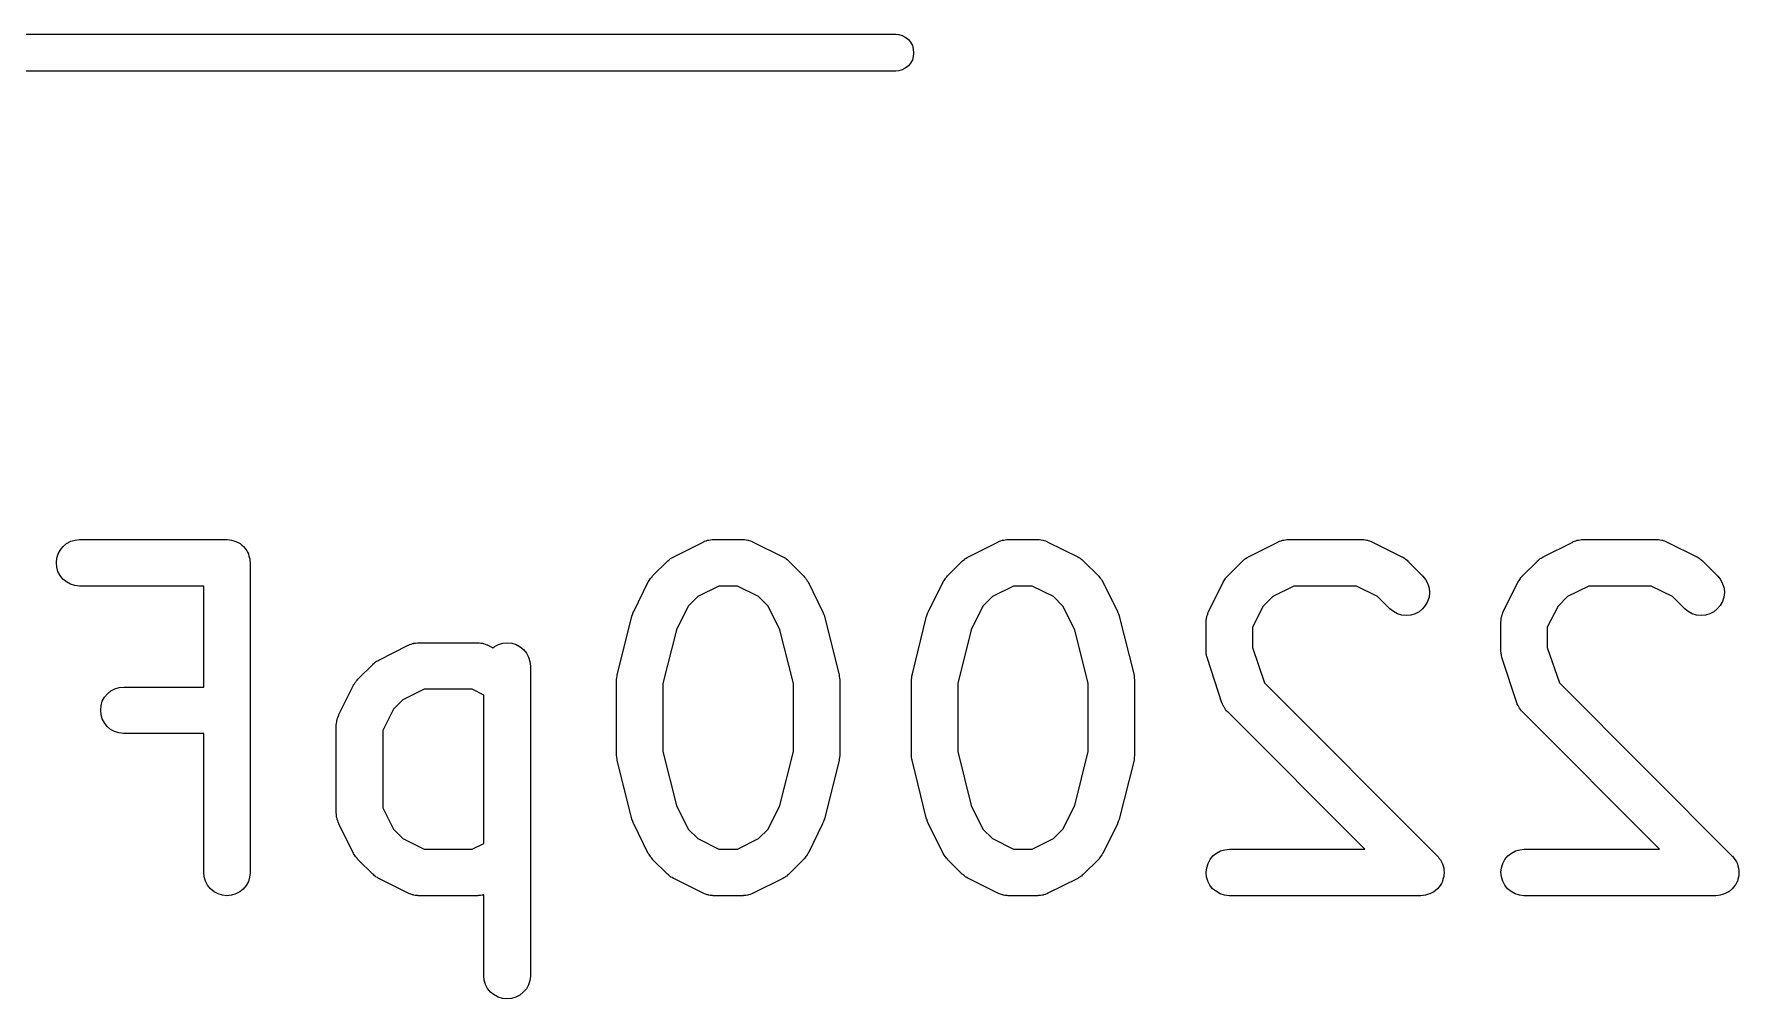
# Model space of a CAD drawing. Extents: x 60.5 to 142.6, y -115.4 to -60.2.
# Drawn here: x 136.81 to 142.32, y -91.25 to -88.14 of the extents above; entities that cross this region are included whole.
import ezdxf

# ---------------------------------------------------------------- set-up
doc = ezdxf.new("R2010")
doc.units = 0
doc.layers.add('BLACK', color=7, linetype='CONTINUOUS')

msp = doc.modelspace()

# ---------------------------------------------------------------- linework, layer by layer
at = {"layer": 'BLACK', "linetype": 'CONTINUOUS'}
for p, q in [((136.687, -88.135), (139.593, -88.135)), ((139.593, -88.135), (139.602, -88.1359)), ((139.602, -88.1359), (139.613, -88.1393)), ((139.613, -88.1393), (139.623, -88.1449)), ((139.623, -88.1449), (139.633, -88.1524)), ((139.633, -88.1524), (139.64, -88.1615)), ((139.64, -88.1615), (139.646, -88.1719)), ((139.646, -88.2181), (139.64, -88.2285)), ((139.646, -88.1719), (139.649, -88.1832)), ((139.649, -88.2068), (139.646, -88.2181)), ((139.649, -88.1832), (139.65, -88.195)), ((139.65, -88.195), (139.649, -88.2068)), ((139.593, -88.255), (136.687, -88.255)), ((139.602, -88.2541), (139.593, -88.255)), ((139.613, -88.2507), (139.602, -88.2541)), ((139.623, -88.2451), (139.613, -88.2507)), ((139.633, -88.2376), (139.623, -88.2451)), ((139.64, -88.2285), (139.633, -88.2376)), ((136.882, -89.8273), (136.887, -89.8133)), ((136.887, -89.8133), (136.894, -89.8004)), ((136.894, -89.8004), (136.903, -89.7892)), ((136.903, -89.7892), (136.914, -89.7799)), ((136.914, -89.7799), (136.927, -89.773)), ((136.927, -89.773), (136.941, -89.7688)), ((136.941, -89.7688), (136.956, -89.7674)), ((136.956, -89.7674), (137.432, -89.7674)), ((137.432, -89.7674), (137.432, -89.7674)), ((137.432, -89.7674), (137.432, -89.7674)), ((137.432, -89.7674), (137.433, -89.7674)), ((137.432, -89.7674), (137.432, -89.7674)), ((137.433, -89.7674), (137.44, -89.7682)), ((137.44, -89.7682), (137.447, -89.7689)), ((137.447, -89.7689), (137.447, -89.769)), ((137.447, -89.769), (137.447, -89.769)), ((137.447, -89.769), (137.454, -89.7711)), ((137.454, -89.7711), (137.461, -89.7732)), ((137.461, -89.7732), (137.461, -89.7734)), ((137.461, -89.7734), (137.461, -89.7734)), ((137.461, -89.7734), (137.468, -89.7769)), ((137.468, -89.7769), (137.474, -89.7802)), ((137.474, -89.7802), (137.474, -89.7804)), ((137.474, -89.7804), (137.474, -89.7805)), ((137.474, -89.7805), (137.48, -89.785)), ((137.48, -89.785), (137.485, -89.7895)), ((137.485, -89.7895), (137.485, -89.7897)), ((137.485, -89.7897), (137.485, -89.7899)), ((137.485, -89.7899), (137.49, -89.7954)), ((137.49, -89.7954), (137.494, -89.8009)), ((137.494, -89.8009), (137.494, -89.8011)), ((137.494, -89.8011), (137.495, -89.8013)), ((137.495, -89.8013), (137.498, -89.8076)), ((137.498, -89.8076), (137.501, -89.8138)), ((137.501, -89.8138), (137.501, -89.8141)), ((137.501, -89.8141), (137.501, -89.8143)), ((137.501, -89.8143), (137.503, -89.8211)), ((137.503, -89.8211), (137.505, -89.8278)), ((138.875, -89.8229), (138.97, -89.7753)), ((138.97, -89.7753), (138.971, -89.7748)), ((138.971, -89.7748), (138.973, -89.7741)), ((138.973, -89.7741), (138.975, -89.773)), ((138.975, -89.773), (138.98, -89.7716)), ((138.98, -89.7716), (138.984, -89.7698)), ((138.984, -89.7698), (138.987, -89.7694)), ((138.987, -89.7694), (138.989, -89.7688)), ((138.989, -89.7688), (138.994, -89.7683)), ((138.994, -89.7683), (138.999, -89.7675)), ((138.999, -89.7675), (139.001, -89.7676)), ((139.001, -89.7676), (139.003, -89.7674)), ((139.003, -89.7674), (139.099, -89.7674)), ((139.099, -89.7674), (139.1, -89.7674)), ((139.1, -89.7674), (139.102, -89.7676)), ((139.102, -89.7676), (139.104, -89.7676)), ((139.104, -89.7676), (139.109, -89.7684)), ((139.109, -89.7684), (139.114, -89.769)), ((139.114, -89.769), (139.116, -89.7697)), ((139.116, -89.7697), (139.118, -89.7701)), ((139.118, -89.7701), (139.123, -89.7719)), ((139.123, -89.7719), (139.128, -89.7734)), ((139.128, -89.7734), (139.13, -89.7745)), ((139.13, -89.7745), (139.132, -89.7753)), ((139.132, -89.7753), (139.227, -89.8229)), ((139.827, -89.8229), (139.922, -89.7753)), ((139.922, -89.7753), (139.923, -89.7748)), ((139.923, -89.7748), (139.925, -89.7741)), ((139.925, -89.7741), (139.927, -89.773)), ((139.927, -89.773), (139.932, -89.7716)), ((139.932, -89.7716), (139.937, -89.7698)), ((139.937, -89.7698), (139.939, -89.7694)), ((139.939, -89.7694), (139.941, -89.7688)), ((139.941, -89.7688), (139.946, -89.7683)), ((139.946, -89.7683), (139.951, -89.7675)), ((139.951, -89.7675), (139.954, -89.7676)), ((139.954, -89.7676), (139.956, -89.7674)), ((139.956, -89.7674), (140.051, -89.7674)), ((140.051, -89.7674), (140.052, -89.7674)), ((140.052, -89.7674), (140.054, -89.7676)), ((140.054, -89.7676), (140.056, -89.7676)), ((140.056, -89.7676), (140.061, -89.7684)), ((140.061, -89.7684), (140.067, -89.769)), ((140.067, -89.769), (140.069, -89.7697)), ((140.069, -89.7697), (140.071, -89.7701)), ((140.071, -89.7701), (140.076, -89.7719)), ((140.076, -89.7719), (140.08, -89.7734)), ((140.08, -89.7734), (140.082, -89.7745)), ((140.082, -89.7745), (140.084, -89.7753)), ((140.084, -89.7753), (140.18, -89.8229)), ((140.732, -89.8229), (140.827, -89.7753)), ((140.827, -89.7753), (140.828, -89.7748)), ((140.828, -89.7748), (140.83, -89.7741)), ((140.83, -89.7741), (140.832, -89.773)), ((140.832, -89.773), (140.837, -89.7716)), ((140.837, -89.7716), (140.842, -89.7698)), ((140.842, -89.7698), (140.844, -89.7694)), ((140.844, -89.7694), (140.846, -89.7688)), ((140.846, -89.7688), (140.851, -89.7683)), ((140.851, -89.7683), (140.856, -89.7675)), ((140.856, -89.7675), (140.858, -89.7676)), ((140.858, -89.7676), (140.86, -89.7674)), ((140.86, -89.7674), (141.099, -89.7674)), ((141.099, -89.7674), (141.1, -89.7674)), ((141.1, -89.7674), (141.102, -89.7676)), ((141.102, -89.7676), (141.104, -89.7676)), ((141.104, -89.7676), (141.109, -89.7684)), ((141.109, -89.7684), (141.114, -89.769)), ((141.114, -89.769), (141.116, -89.7697)), ((141.116, -89.7697), (141.118, -89.7701)), ((141.118, -89.7701), (141.123, -89.7719)), ((141.123, -89.7719), (141.128, -89.7734)), ((141.128, -89.7734), (141.13, -89.7745)), ((141.13, -89.7745), (141.132, -89.7753)), ((141.132, -89.7753), (141.227, -89.8229)), ((141.684, -89.8229), (141.779, -89.7753)), ((141.779, -89.7753), (141.78, -89.7748)), ((141.78, -89.7748), (141.782, -89.7741)), ((141.782, -89.7741), (141.784, -89.773)), ((141.784, -89.773), (141.789, -89.7716)), ((141.789, -89.7716), (141.794, -89.7698)), ((141.794, -89.7698), (141.796, -89.7694)), ((141.796, -89.7694), (141.798, -89.7688)), ((141.798, -89.7688), (141.803, -89.7683)), ((141.803, -89.7683), (141.808, -89.7675)), ((141.808, -89.7675), (141.811, -89.7676)), ((141.811, -89.7676), (141.813, -89.7674)), ((141.813, -89.7674), (142.051, -89.7674)), ((142.051, -89.7674), (142.052, -89.7674)), ((142.052, -89.7674), (142.054, -89.7676)), ((142.054, -89.7676), (142.056, -89.7676)), ((142.056, -89.7676), (142.061, -89.7684)), ((142.061, -89.7684), (142.067, -89.769)), ((142.067, -89.769), (142.069, -89.7697)), ((142.069, -89.7697), (142.071, -89.7701)), ((142.071, -89.7701), (142.076, -89.7719)), ((142.076, -89.7719), (142.08, -89.7734)), ((142.08, -89.7734), (142.082, -89.7745)), ((142.082, -89.7745), (142.084, -89.7753)), ((142.084, -89.7753), (142.18, -89.8229)), ((136.881, -89.8419), (136.882, -89.8273)), ((136.882, -89.8564), (136.881, -89.8419)), ((136.886, -89.8705), (136.882, -89.8564)), ((136.893, -89.8834), (136.886, -89.8705)), ((137.505, -89.8278), (137.506, -89.8281)), ((137.506, -89.8281), (137.506, -89.8283)), ((137.506, -89.8283), (137.506, -89.8353)), ((137.506, -89.8353), (137.507, -89.8424)), ((137.507, -89.8424), (137.507, -90.8424)), ((138.807, -89.8846), (138.855, -89.837)), ((138.855, -89.837), (138.856, -89.8362)), ((138.856, -89.8362), (138.859, -89.8336)), ((138.859, -89.8336), (138.862, -89.8307)), ((138.862, -89.8307), (138.865, -89.829)), ((138.865, -89.829), (138.867, -89.8271)), ((138.867, -89.8271), (138.871, -89.8252)), ((138.871, -89.8252), (138.875, -89.8229)), ((139.227, -89.8229), (139.228, -89.8234)), ((139.228, -89.8234), (139.232, -89.8257)), ((139.232, -89.8257), (139.236, -89.8277)), ((139.236, -89.8277), (139.238, -89.8297)), ((139.238, -89.8297), (139.241, -89.8314)), ((139.241, -89.8314), (139.244, -89.8343)), ((139.244, -89.8343), (139.247, -89.837)), ((139.247, -89.837), (139.294, -89.8846)), ((139.76, -89.8846), (139.807, -89.837)), ((139.807, -89.837), (139.808, -89.8362)), ((139.808, -89.8362), (139.811, -89.8336)), ((139.811, -89.8336), (139.815, -89.8307)), ((139.815, -89.8307), (139.817, -89.829)), ((139.817, -89.829), (139.82, -89.8271)), ((139.82, -89.8271), (139.823, -89.8252)), ((139.823, -89.8252), (139.827, -89.8229)), ((140.18, -89.8229), (140.181, -89.8234)), ((140.181, -89.8234), (140.184, -89.8257)), ((140.184, -89.8257), (140.188, -89.8277)), ((140.188, -89.8277), (140.19, -89.8297)), ((140.19, -89.8297), (140.193, -89.8314)), ((140.193, -89.8314), (140.196, -89.8343)), ((140.196, -89.8343), (140.199, -89.837)), ((140.199, -89.837), (140.247, -89.8846)), ((140.665, -89.8846), (140.712, -89.837)), ((140.712, -89.837), (140.713, -89.8362)), ((140.713, -89.8362), (140.716, -89.8336)), ((140.716, -89.8336), (140.719, -89.8307)), ((140.719, -89.8307), (140.722, -89.829)), ((140.722, -89.829), (140.724, -89.8271)), ((140.724, -89.8271), (140.728, -89.8252)), ((140.728, -89.8252), (140.732, -89.8229)), ((141.227, -89.8229), (141.228, -89.8234)), ((141.228, -89.8234), (141.232, -89.8257)), ((141.232, -89.8257), (141.236, -89.8277)), ((141.236, -89.8277), (141.238, -89.8297)), ((141.238, -89.8297), (141.241, -89.8314)), ((141.241, -89.8314), (141.244, -89.8343)), ((141.244, -89.8343), (141.247, -89.837)), ((141.247, -89.837), (141.294, -89.8846)), ((141.617, -89.8846), (141.665, -89.837)), ((141.665, -89.8362), (141.669, -89.8336)), ((141.665, -89.837), (141.665, -89.8362)), ((141.669, -89.8336), (141.672, -89.8307)), ((141.672, -89.8307), (141.674, -89.829)), ((141.674, -89.829), (141.677, -89.8271)), ((141.677, -89.8271), (141.681, -89.8252)), ((141.681, -89.8252), (141.684, -89.8229)), ((142.18, -89.8229), (142.181, -89.8234)), ((142.181, -89.8234), (142.184, -89.8257)), ((142.184, -89.8257), (142.188, -89.8277)), ((142.188, -89.8277), (142.19, -89.8297)), ((142.19, -89.8297), (142.193, -89.8314)), ((142.193, -89.8314), (142.196, -89.8343)), ((142.196, -89.8343), (142.199, -89.837)), ((142.199, -89.837), (142.247, -89.8846)), ((136.902, -89.8949), (136.893, -89.8834)), ((136.913, -89.9043), (136.902, -89.8949)), ((136.926, -89.9113), (136.913, -89.9043)), ((136.94, -89.9157), (136.926, -89.9113)), ((136.955, -89.9174), (136.94, -89.9157)), ((136.956, -89.9174), (136.955, -89.9174)), ((137.357, -89.9174), (136.956, -89.9174)), ((137.357, -90.2436), (137.357, -89.9174)), ((138.746, -89.9993), (138.793, -89.9041)), ((138.793, -89.9041), (138.794, -89.9031)), ((138.794, -89.9031), (138.796, -89.8996)), ((138.796, -89.8996), (138.798, -89.8959)), ((138.798, -89.8959), (138.8, -89.8935)), ((138.8, -89.8935), (138.802, -89.8909)), ((138.802, -89.8909), (138.805, -89.8878)), ((138.805, -89.8878), (138.807, -89.8846)), ((139.021, -89.9174), (138.953, -89.9516)), ((139.081, -89.9174), (139.021, -89.9174)), ((139.149, -89.9516), (139.081, -89.9174)), ((139.294, -89.8846), (139.295, -89.8853)), ((139.295, -89.8853), (139.298, -89.8886)), ((139.298, -89.8886), (139.301, -89.8917)), ((139.301, -89.8917), (139.302, -89.8943)), ((139.302, -89.8943), (139.304, -89.8968)), ((139.304, -89.8968), (139.306, -89.9005)), ((139.306, -89.9005), (139.309, -89.9041)), ((139.309, -89.9041), (139.356, -89.9993)), ((139.698, -89.9993), (139.746, -89.9041)), ((139.746, -89.9031), (139.749, -89.8996)), ((139.746, -89.9041), (139.746, -89.9031)), ((139.749, -89.8996), (139.751, -89.8959)), ((139.751, -89.8959), (139.753, -89.8935)), ((139.753, -89.8935), (139.754, -89.8909)), ((139.754, -89.8909), (139.757, -89.8878)), ((139.757, -89.8878), (139.76, -89.8846)), ((139.973, -89.9174), (139.905, -89.9516)), ((140.033, -89.9174), (139.973, -89.9174)), ((140.102, -89.9516), (140.033, -89.9174)), ((140.247, -89.8846), (140.248, -89.8853)), ((140.248, -89.8853), (140.25, -89.8886)), ((140.25, -89.8886), (140.253, -89.8917)), ((140.253, -89.8917), (140.255, -89.8943)), ((140.255, -89.8943), (140.257, -89.8968)), ((140.257, -89.8968), (140.259, -89.9005)), ((140.259, -89.9005), (140.261, -89.9041)), ((140.261, -89.9041), (140.309, -89.9993)), ((140.603, -89.9993), (140.651, -89.9041)), ((140.651, -89.9031), (140.653, -89.8996)), ((140.651, -89.9041), (140.651, -89.9031)), ((140.653, -89.8996), (140.655, -89.8959)), ((140.655, -89.8959), (140.657, -89.8935)), ((140.657, -89.8935), (140.659, -89.8909)), ((140.659, -89.8909), (140.662, -89.8878)), ((140.662, -89.8878), (140.665, -89.8846)), ((140.878, -89.9174), (140.81, -89.9516)), ((141.081, -89.9174), (140.878, -89.9174)), ((141.149, -89.9516), (141.081, -89.9174)), ((141.294, -89.8846), (141.295, -89.8853)), ((141.295, -89.8853), (141.304, -89.8968)), ((141.304, -89.8968), (141.311, -89.9098)), ((141.311, -89.9098), (141.315, -89.9238)), ((141.315, -89.9238), (141.316, -89.9384)), ((141.555, -89.9993), (141.603, -89.9041)), ((141.603, -89.9031), (141.606, -89.8996)), ((141.603, -89.9041), (141.603, -89.9031)), ((141.606, -89.8996), (141.608, -89.8959)), ((141.608, -89.8959), (141.61, -89.8935)), ((141.61, -89.8935), (141.611, -89.8909)), ((141.611, -89.8909), (141.614, -89.8878)), ((141.614, -89.8878), (141.617, -89.8846)), ((141.831, -89.9174), (141.762, -89.9516)), ((142.033, -89.9174), (141.831, -89.9174)), ((142.102, -89.9516), (142.033, -89.9174)), ((142.247, -89.8846), (142.248, -89.8853)), ((142.248, -89.8853), (142.257, -89.8968)), ((142.257, -89.8968), (142.263, -89.9098)), ((142.263, -89.9098), (142.268, -89.9238)), ((142.268, -89.9238), (142.269, -89.9384)), ((138.922, -89.982), (138.884, -90.059)), ((138.953, -89.9516), (138.922, -89.982)), ((139.18, -89.982), (139.149, -89.9516)), ((139.218, -90.059), (139.18, -89.982)), ((139.874, -89.982), (139.836, -90.059)), ((139.905, -89.9516), (139.874, -89.982)), ((140.132, -89.982), (140.102, -89.9516)), ((140.171, -90.059), (140.132, -89.982)), ((140.779, -89.982), (140.745, -90.0506)), ((140.81, -89.9516), (140.779, -89.982)), ((141.188, -89.9907), (141.149, -89.9516)), ((141.303, -89.9798), (141.294, -89.991)), ((141.31, -89.9669), (141.303, -89.9798)), ((141.315, -89.953), (141.31, -89.9669)), ((141.316, -89.9384), (141.315, -89.953)), ((141.732, -89.982), (141.697, -90.0506)), ((141.762, -89.9516), (141.732, -89.982)), ((142.141, -89.9907), (142.102, -89.9516)), ((142.256, -89.9798), (142.246, -89.991)), ((142.263, -89.9669), (142.256, -89.9798)), ((142.267, -89.953), (142.263, -89.9669)), ((142.269, -89.9384), (142.267, -89.953)), ((138.692, -90.2051), (138.74, -90.0147)), ((138.74, -90.0133), (138.741, -90.013)), ((138.74, -90.0137), (138.74, -90.0133)), ((138.74, -90.0147), (138.74, -90.0137)), ((138.741, -90.013), (138.743, -90.0065)), ((138.743, -90.0065), (138.745, -89.9999)), ((138.745, -89.9999), (138.746, -89.9996)), ((138.746, -89.9996), (138.746, -89.9993)), ((139.356, -89.9993), (139.357, -90.0003)), ((139.357, -90.0003), (139.357, -90.0006)), ((139.357, -90.0006), (139.357, -90.0009)), ((139.357, -90.0009), (139.359, -90.0075)), ((139.359, -90.0075), (139.362, -90.014)), ((139.362, -90.014), (139.362, -90.0143)), ((139.362, -90.0143), (139.362, -90.0147)), ((139.362, -90.0147), (139.409, -90.2051)), ((139.645, -90.2051), (139.692, -90.0147)), ((139.692, -90.0147), (139.693, -90.0137)), ((139.693, -90.013), (139.695, -90.0065)), ((139.693, -90.0133), (139.693, -90.013)), ((139.693, -90.0137), (139.693, -90.0133)), ((139.695, -90.0065), (139.698, -89.9999)), ((139.698, -89.9996), (139.698, -89.9993)), ((139.698, -89.9999), (139.698, -89.9996)), ((140.309, -89.9993), (140.309, -90.0003)), ((140.309, -90.0003), (140.309, -90.0006)), ((140.309, -90.0006), (140.309, -90.0009)), ((140.309, -90.0009), (140.312, -90.0075)), ((140.312, -90.0075), (140.314, -90.014)), ((140.314, -90.014), (140.314, -90.0143)), ((140.314, -90.0143), (140.314, -90.0147)), ((140.314, -90.0147), (140.362, -90.2051)), ((140.595, -90.0274), (140.596, -90.0224)), ((140.595, -90.0296), (140.595, -90.0274)), ((140.595, -90.0318), (140.595, -90.0296)), ((140.595, -90.0329), (140.595, -90.0318)), ((140.595, -90.1281), (140.595, -90.0329)), ((140.596, -90.0224), (140.597, -90.0173)), ((140.597, -90.0152), (140.598, -90.013)), ((140.597, -90.0173), (140.597, -90.0152)), ((140.598, -90.013), (140.6, -90.0082)), ((140.6, -90.0082), (140.601, -90.0033)), ((140.601, -90.0033), (140.602, -90.0014)), ((140.602, -90.0014), (140.603, -89.9993)), ((141.2, -89.9999), (141.188, -89.9907)), ((141.213, -90.0069), (141.2, -89.9999)), ((141.227, -90.0111), (141.213, -90.0069)), ((141.241, -90.0126), (141.227, -90.0111)), ((141.256, -90.0112), (141.241, -90.0126)), ((141.27, -90.0071), (141.256, -90.0112)), ((141.283, -90.0002), (141.27, -90.0071)), ((141.294, -89.991), (141.283, -90.0002)), ((141.547, -90.0318), (141.548, -90.0296)), ((141.547, -90.0329), (141.547, -90.0318)), ((141.547, -90.1281), (141.547, -90.0329)), ((141.548, -90.0224), (141.549, -90.0173)), ((141.548, -90.0274), (141.548, -90.0224)), ((141.548, -90.0296), (141.548, -90.0274)), ((141.549, -90.0173), (141.55, -90.0152)), ((141.55, -90.013), (141.552, -90.0082)), ((141.55, -90.0152), (141.55, -90.013)), ((141.552, -90.0082), (141.553, -90.0033)), ((141.553, -90.0033), (141.555, -90.0014)), ((141.555, -90.0014), (141.555, -89.9993)), ((142.152, -89.9999), (142.141, -89.9907)), ((142.165, -90.0069), (142.152, -89.9999)), ((142.179, -90.0111), (142.165, -90.0069)), ((142.194, -90.0126), (142.179, -90.0111)), ((142.208, -90.0112), (142.194, -90.0126)), ((142.222, -90.0071), (142.208, -90.0112)), ((142.235, -90.0002), (142.222, -90.0071)), ((142.246, -89.991), (142.235, -90.0002)), ((138.884, -90.059), (138.84, -90.2326)), ((139.262, -90.2326), (139.218, -90.059)), ((139.836, -90.059), (139.793, -90.2326)), ((140.214, -90.2326), (140.171, -90.059)), ((140.745, -90.0506), (140.745, -90.1159)), ((141.697, -90.0506), (141.697, -90.1159)), ((137.922, -90.1563), (138.017, -90.1086)), ((138.017, -90.1086), (138.018, -90.1082)), ((138.018, -90.1082), (138.02, -90.1074)), ((138.02, -90.1074), (138.022, -90.1064)), ((138.022, -90.1064), (138.027, -90.1049)), ((138.027, -90.1049), (138.032, -90.1031)), ((138.032, -90.1031), (138.034, -90.1028)), ((138.034, -90.1028), (138.036, -90.1021)), ((138.036, -90.1021), (138.041, -90.1016)), ((138.041, -90.1016), (138.047, -90.1008)), ((138.047, -90.1008), (138.049, -90.1009)), ((138.049, -90.1009), (138.051, -90.1007)), ((138.051, -90.1007), (138.241, -90.1007)), ((138.241, -90.1007), (138.242, -90.1007)), ((138.242, -90.1007), (138.245, -90.101)), ((138.245, -90.101), (138.247, -90.1009)), ((138.247, -90.1009), (138.252, -90.1018)), ((138.252, -90.1018), (138.257, -90.1024)), ((138.257, -90.1024), (138.259, -90.103)), ((138.259, -90.103), (138.261, -90.1034)), ((138.261, -90.1034), (138.266, -90.1052)), ((138.266, -90.1052), (138.271, -90.1068)), ((138.271, -90.1068), (138.273, -90.1078)), ((138.273, -90.1078), (138.275, -90.1086)), ((138.275, -90.1086), (138.291, -90.1166)), ((138.291, -90.1166), (138.296, -90.113)), ((138.296, -90.113), (138.309, -90.1062)), ((138.309, -90.1062), (138.323, -90.102)), ((138.323, -90.102), (138.337, -90.1007)), ((138.337, -90.1007), (138.352, -90.1022)), ((138.352, -90.1022), (138.366, -90.1066)), ((138.366, -90.1066), (138.379, -90.1135)), ((138.379, -90.1135), (138.39, -90.1229)), ((138.39, -90.1229), (138.399, -90.1342)), ((138.399, -90.1342), (138.406, -90.1471)), ((138.406, -90.1471), (138.41, -90.1611)), ((140.595, -90.1323), (140.595, -90.1281)), ((140.595, -90.1365), (140.595, -90.1323)), ((140.596, -90.1395), (140.595, -90.1365)), ((140.596, -90.1427), (140.596, -90.1395)), ((140.598, -90.1467), (140.596, -90.1427)), ((140.599, -90.1508), (140.598, -90.1467)), ((140.599, -90.1518), (140.599, -90.1508)), ((140.646, -90.2947), (140.599, -90.1518)), ((140.745, -90.1159), (140.783, -90.2304)), ((141.548, -90.1323), (141.547, -90.1281)), ((141.548, -90.1365), (141.548, -90.1323)), ((141.549, -90.1395), (141.548, -90.1365)), ((141.549, -90.1427), (141.549, -90.1395)), ((141.55, -90.1467), (141.549, -90.1427)), ((141.551, -90.1508), (141.55, -90.1467)), ((141.551, -90.1518), (141.551, -90.1508)), ((141.599, -90.2947), (141.551, -90.1518)), ((141.697, -90.1159), (141.736, -90.2304)), ((137.855, -90.2179), (137.903, -90.1703)), ((137.903, -90.1696), (137.907, -90.1669)), ((137.903, -90.1703), (137.903, -90.1696)), ((137.907, -90.1669), (137.91, -90.164)), ((137.91, -90.164), (137.912, -90.1624)), ((137.912, -90.1624), (137.915, -90.1604)), ((137.915, -90.1604), (137.919, -90.1585)), ((137.919, -90.1585), (137.922, -90.1563)), ((138.41, -90.1611), (138.412, -90.1757)), ((138.412, -90.1757), (138.412, -91.1757)), ((138.692, -90.2065), (138.692, -90.2051)), ((138.692, -90.2077), (138.692, -90.2065)), ((139.409, -90.2051), (139.41, -90.2062)), ((139.41, -90.2062), (139.41, -90.2075)), ((139.644, -90.2077), (139.645, -90.2065)), ((139.645, -90.2065), (139.645, -90.2051)), ((140.362, -90.2051), (140.362, -90.2062)), ((140.362, -90.2062), (140.362, -90.2075)), ((137.046, -90.2654), (137.057, -90.2561)), ((137.057, -90.2561), (137.07, -90.2492)), ((137.07, -90.2492), (137.084, -90.245)), ((137.084, -90.245), (137.099, -90.2436)), ((137.099, -90.2436), (137.357, -90.2436)), ((137.793, -90.3326), (137.841, -90.2374)), ((137.841, -90.2365), (137.844, -90.2329)), ((137.841, -90.2374), (137.841, -90.2365)), ((137.844, -90.2329), (137.846, -90.2292)), ((137.846, -90.2292), (137.848, -90.2268)), ((137.848, -90.2268), (137.849, -90.2242)), ((137.849, -90.2242), (137.852, -90.2212)), ((137.852, -90.2212), (137.855, -90.2179)), ((138.069, -90.2507), (138, -90.285)), ((138.224, -90.2507), (138.069, -90.2507)), ((138.262, -90.2697), (138.224, -90.2507)), ((138.69, -90.2196), (138.691, -90.2137)), ((138.69, -90.221), (138.69, -90.2196)), ((138.69, -90.2223), (138.69, -90.221)), ((138.69, -90.2233), (138.69, -90.2223)), ((138.69, -90.4614), (138.69, -90.2233)), ((138.691, -90.2137), (138.692, -90.2077)), ((138.84, -90.2326), (138.84, -90.4522)), ((139.262, -90.4522), (139.262, -90.2326)), ((139.41, -90.2075), (139.41, -90.2088)), ((139.41, -90.2088), (139.411, -90.2147)), ((139.411, -90.2147), (139.412, -90.2207)), ((139.412, -90.2207), (139.412, -90.222)), ((139.412, -90.222), (139.412, -90.2233)), ((139.412, -90.2233), (139.412, -90.4614)), ((139.643, -90.2196), (139.644, -90.2137)), ((139.643, -90.221), (139.643, -90.2196)), ((139.643, -90.2223), (139.643, -90.221)), ((139.643, -90.2233), (139.643, -90.2223)), ((139.643, -90.4614), (139.643, -90.2233)), ((139.644, -90.2137), (139.644, -90.2077)), ((139.793, -90.2326), (139.793, -90.4522)), ((140.214, -90.4522), (140.214, -90.2326)), ((140.362, -90.2075), (140.363, -90.2088)), ((140.363, -90.2088), (140.363, -90.2147)), ((140.363, -90.2147), (140.364, -90.2207)), ((140.364, -90.2207), (140.364, -90.222)), ((140.364, -90.222), (140.364, -90.2233)), ((140.364, -90.2233), (140.364, -90.4614)), ((140.783, -90.2304), (141.342, -90.7893)), ((141.736, -90.2304), (142.294, -90.7893)), ((137.024, -90.318), (137.025, -90.3035)), ((137.025, -90.3035), (137.029, -90.2895)), ((137.029, -90.2895), (137.036, -90.2766)), ((137.036, -90.2766), (137.046, -90.2654)), ((137.97, -90.3154), (137.935, -90.3839)), ((138, -90.285), (137.97, -90.3154)), ((138.262, -90.7484), (138.262, -90.2697)), ((140.647, -90.2967), (140.646, -90.2947)), ((140.648, -90.2988), (140.647, -90.2967)), ((140.65, -90.3034), (140.648, -90.2988)), ((140.652, -90.308), (140.65, -90.3034)), ((140.654, -90.3098), (140.652, -90.308)), ((140.655, -90.3118), (140.654, -90.3098)), ((140.658, -90.3158), (140.655, -90.3118)), ((140.661, -90.32), (140.658, -90.3158)), ((141.6, -90.2967), (141.599, -90.2947)), ((141.6, -90.2988), (141.6, -90.2967)), ((141.603, -90.3034), (141.6, -90.2988)), ((141.605, -90.308), (141.603, -90.3034)), ((141.606, -90.3098), (141.605, -90.308)), ((141.607, -90.3118), (141.606, -90.3098)), ((141.61, -90.3158), (141.607, -90.3118)), ((141.613, -90.32), (141.61, -90.3158)), ((137.025, -90.3326), (137.024, -90.318)), ((137.029, -90.3467), (137.025, -90.3326)), ((137.036, -90.3596), (137.029, -90.3467)), ((137.045, -90.371), (137.036, -90.3596)), ((137.056, -90.3805), (137.045, -90.371)), ((137.785, -90.3651), (137.786, -90.3629)), ((137.785, -90.3662), (137.785, -90.3651)), ((137.785, -90.6519), (137.785, -90.3662)), ((137.786, -90.3607), (137.787, -90.3557)), ((137.786, -90.3629), (137.786, -90.3607)), ((137.787, -90.3506), (137.788, -90.3485)), ((137.787, -90.3557), (137.787, -90.3506)), ((137.788, -90.3463), (137.79, -90.3415)), ((137.788, -90.3485), (137.788, -90.3463)), ((137.79, -90.3415), (137.792, -90.3366)), ((137.792, -90.3366), (137.793, -90.3347)), ((137.793, -90.3347), (137.793, -90.3326)), ((140.662, -90.3215), (140.661, -90.32)), ((140.664, -90.3232), (140.662, -90.3215)), ((140.665, -90.324), (140.664, -90.3232)), ((141.108, -90.7674), (140.665, -90.324)), ((141.615, -90.3215), (141.613, -90.32)), ((141.616, -90.3232), (141.615, -90.3215)), ((141.617, -90.324), (141.616, -90.3232)), ((142.06, -90.7674), (141.617, -90.324)), ((137.069, -90.3875), (137.056, -90.3805)), ((137.083, -90.3919), (137.069, -90.3875)), ((137.098, -90.3936), (137.083, -90.3919)), ((137.099, -90.3936), (137.098, -90.3936)), ((137.357, -90.3936), (137.099, -90.3936)), ((137.357, -90.8424), (137.357, -90.3936)), ((137.935, -90.3839), (137.935, -90.6342)), ((138.69, -90.4628), (138.69, -90.4614)), ((138.69, -90.4641), (138.69, -90.4628)), ((138.691, -90.47), (138.69, -90.4641)), ((138.692, -90.476), (138.691, -90.47)), ((138.692, -90.4773), (138.692, -90.476)), ((138.692, -90.4786), (138.692, -90.4773)), ((138.692, -90.4796), (138.692, -90.4786)), ((138.74, -90.6701), (138.692, -90.4796)), ((138.84, -90.4522), (138.884, -90.6257)), ((139.218, -90.6257), (139.262, -90.4522)), ((139.409, -90.4796), (139.362, -90.6701)), ((139.41, -90.4783), (139.409, -90.4796)), ((139.411, -90.4711), (139.41, -90.477)), ((139.41, -90.477), (139.41, -90.4783)), ((139.412, -90.4651), (139.411, -90.4711)), ((139.412, -90.4614), (139.412, -90.4625)), ((139.412, -90.4625), (139.412, -90.4638)), ((139.412, -90.4638), (139.412, -90.4651)), ((139.643, -90.4628), (139.643, -90.4614)), ((139.643, -90.4641), (139.643, -90.4628)), ((139.643, -90.47), (139.643, -90.4641)), ((139.644, -90.476), (139.643, -90.47)), ((139.644, -90.4773), (139.644, -90.476)), ((139.645, -90.4786), (139.644, -90.4773)), ((139.645, -90.4796), (139.645, -90.4786)), ((139.692, -90.6701), (139.645, -90.4796)), ((139.793, -90.4522), (139.836, -90.6257)), ((140.171, -90.6257), (140.214, -90.4522)), ((140.362, -90.4796), (140.314, -90.6701)), ((140.363, -90.4711), (140.362, -90.477)), ((140.362, -90.477), (140.362, -90.4783)), ((140.362, -90.4783), (140.362, -90.4796)), ((140.364, -90.4651), (140.363, -90.4711)), ((140.364, -90.4614), (140.364, -90.4625)), ((140.364, -90.4625), (140.364, -90.4638)), ((140.364, -90.4638), (140.364, -90.4651)), ((137.935, -90.6342), (137.97, -90.7027)), ((138.884, -90.6257), (138.922, -90.7027)), ((139.18, -90.7027), (139.218, -90.6257)), ((139.836, -90.6257), (139.874, -90.7027)), ((140.132, -90.7027), (140.171, -90.6257)), ((137.786, -90.6541), (137.785, -90.6519)), ((137.786, -90.6563), (137.786, -90.6541)), ((137.786, -90.6614), (137.786, -90.6563)), ((137.787, -90.6665), (137.786, -90.6614)), ((137.788, -90.6686), (137.787, -90.6665)), ((137.788, -90.6708), (137.788, -90.6686)), ((137.79, -90.6756), (137.788, -90.6708)), ((137.791, -90.6805), (137.79, -90.6756)), ((137.792, -90.6824), (137.791, -90.6805)), ((137.793, -90.6845), (137.792, -90.6824)), ((137.793, -90.6854), (137.793, -90.6845)), ((137.841, -90.7807), (137.793, -90.6854)), ((137.97, -90.7027), (138, -90.7331)), ((138.74, -90.6704), (138.74, -90.6701)), ((138.74, -90.6708), (138.74, -90.6704)), ((138.743, -90.6773), (138.74, -90.6708)), ((138.745, -90.6839), (138.743, -90.6773)), ((138.745, -90.6842), (138.745, -90.6839)), ((138.745, -90.6845), (138.745, -90.6842)), ((138.746, -90.6854), (138.745, -90.6845)), ((138.793, -90.7807), (138.746, -90.6854)), ((138.922, -90.7027), (138.953, -90.7331)), ((139.149, -90.7331), (139.18, -90.7027)), ((139.356, -90.6854), (139.309, -90.7807)), ((139.359, -90.6783), (139.356, -90.6848)), ((139.356, -90.6848), (139.356, -90.6851)), ((139.356, -90.6851), (139.356, -90.6854)), ((139.361, -90.6718), (139.359, -90.6783)), ((139.362, -90.6711), (139.361, -90.6714)), ((139.361, -90.6714), (139.361, -90.6718)), ((139.362, -90.6701), (139.362, -90.6711)), ((139.693, -90.6704), (139.692, -90.6701)), ((139.693, -90.6708), (139.693, -90.6704)), ((139.695, -90.6773), (139.693, -90.6708)), ((139.697, -90.6839), (139.695, -90.6773)), ((139.698, -90.6842), (139.697, -90.6839)), ((139.698, -90.6845), (139.698, -90.6842)), ((139.698, -90.6854), (139.698, -90.6845)), ((139.746, -90.7807), (139.698, -90.6854)), ((139.874, -90.7027), (139.905, -90.7331)), ((140.102, -90.7331), (140.132, -90.7027)), ((140.309, -90.6854), (140.261, -90.7807)), ((140.311, -90.6783), (140.309, -90.6848)), ((140.309, -90.6848), (140.309, -90.6851)), ((140.309, -90.6851), (140.309, -90.6854)), ((140.314, -90.6718), (140.311, -90.6783)), ((140.314, -90.6701), (140.314, -90.6711)), ((140.314, -90.6711), (140.314, -90.6714)), ((140.314, -90.6714), (140.314, -90.6718)), ((138, -90.7331), (138.069, -90.7674)), ((138.224, -90.7674), (138.262, -90.7484)), ((138.953, -90.7331), (139.021, -90.7674)), ((139.081, -90.7674), (139.149, -90.7331)), ((139.905, -90.7331), (139.973, -90.7674)), ((140.033, -90.7674), (140.102, -90.7331)), ((137.843, -90.7843), (137.841, -90.7807)), ((137.845, -90.788), (137.843, -90.7843)), ((137.847, -90.7904), (137.845, -90.788)), ((137.849, -90.7931), (137.847, -90.7904)), ((137.852, -90.7961), (137.849, -90.7931)), ((137.854, -90.7994), (137.852, -90.7961)), ((137.855, -90.8002), (137.854, -90.7994)), ((137.903, -90.8478), (137.855, -90.8002)), ((138.069, -90.7674), (138.224, -90.7674)), ((138.796, -90.7843), (138.793, -90.7807)), ((138.798, -90.788), (138.796, -90.7843)), ((138.8, -90.7904), (138.798, -90.788)), ((138.801, -90.7931), (138.8, -90.7904)), ((138.804, -90.7961), (138.801, -90.7931)), ((138.807, -90.7994), (138.804, -90.7961)), ((138.807, -90.8002), (138.807, -90.7994)), ((138.855, -90.8478), (138.807, -90.8002)), ((139.021, -90.7674), (139.081, -90.7674)), ((139.294, -90.8002), (139.247, -90.8478)), ((139.297, -90.7969), (139.294, -90.8002)), ((139.3, -90.7939), (139.297, -90.7969)), ((139.302, -90.7913), (139.3, -90.7939)), ((139.304, -90.7889), (139.302, -90.7913)), ((139.306, -90.7852), (139.304, -90.7889)), ((139.308, -90.7816), (139.306, -90.7852)), ((139.309, -90.7807), (139.308, -90.7816)), ((139.748, -90.7843), (139.746, -90.7807)), ((139.75, -90.788), (139.748, -90.7843)), ((139.752, -90.7904), (139.75, -90.788)), ((139.754, -90.7931), (139.752, -90.7904)), ((139.756, -90.7961), (139.754, -90.7931)), ((139.759, -90.7994), (139.756, -90.7961)), ((139.76, -90.8002), (139.759, -90.7994)), ((139.807, -90.8478), (139.76, -90.8002)), ((139.973, -90.7674), (140.033, -90.7674)), ((140.247, -90.8002), (140.199, -90.8478)), ((140.25, -90.7969), (140.247, -90.8002)), ((140.252, -90.7939), (140.25, -90.7969)), ((140.254, -90.7913), (140.252, -90.7939)), ((140.256, -90.7889), (140.254, -90.7913)), ((140.258, -90.7852), (140.256, -90.7889)), ((140.26, -90.7816), (140.258, -90.7852)), ((140.261, -90.7807), (140.26, -90.7816)), ((140.601, -90.8133), (140.608, -90.8004)), ((140.608, -90.8004), (140.617, -90.7892)), ((140.617, -90.7892), (140.628, -90.7799)), ((140.628, -90.7799), (140.641, -90.773)), ((140.641, -90.773), (140.655, -90.7688)), ((140.655, -90.7688), (140.67, -90.7674)), ((140.67, -90.7674), (141.108, -90.7674)), ((141.342, -90.7893), (141.343, -90.7899)), ((141.343, -90.7899), (141.343, -90.7899)), ((141.343, -90.7899), (141.343, -90.7899)), ((141.343, -90.7899), (141.343, -90.7901)), ((141.343, -90.7901), (141.347, -90.7958)), ((141.347, -90.7958), (141.352, -90.8013)), ((141.352, -90.8013), (141.352, -90.8014)), ((141.352, -90.8014), (141.352, -90.8015)), ((141.352, -90.8015), (141.355, -90.8079)), ((141.355, -90.8079), (141.359, -90.8143)), ((141.553, -90.8133), (141.56, -90.8004)), ((141.56, -90.8004), (141.57, -90.7892)), ((141.57, -90.7892), (141.581, -90.7799)), ((141.581, -90.7799), (141.594, -90.773)), ((141.594, -90.773), (141.608, -90.7688)), ((141.608, -90.7688), (141.622, -90.7674)), ((141.622, -90.7674), (142.06, -90.7674)), ((142.294, -90.7893), (142.295, -90.7899)), ((142.295, -90.7899), (142.295, -90.7899)), ((142.295, -90.7899), (142.295, -90.7899)), ((142.295, -90.7899), (142.295, -90.7901)), ((142.295, -90.7901), (142.3, -90.7958)), ((142.3, -90.7958), (142.304, -90.8013)), ((142.304, -90.8013), (142.304, -90.8014)), ((142.304, -90.8014), (142.304, -90.8015)), ((142.304, -90.8015), (142.308, -90.8079)), ((142.308, -90.8079), (142.311, -90.8143)), ((137.358, -90.8569), (137.357, -90.8424)), ((137.363, -90.871), (137.358, -90.8569)), ((137.505, -90.858), (137.501, -90.8719)), ((137.507, -90.8434), (137.505, -90.858)), ((137.507, -90.8424), (137.507, -90.8434)), ((137.906, -90.8505), (137.903, -90.8478)), ((137.909, -90.8534), (137.906, -90.8505)), ((137.912, -90.8551), (137.909, -90.8534)), ((137.914, -90.8571), (137.912, -90.8551)), ((137.918, -90.8591), (137.914, -90.8571)), ((137.921, -90.8614), (137.918, -90.8591)), ((137.922, -90.8618), (137.921, -90.8614)), ((138.017, -90.9095), (137.922, -90.8618)), ((138.858, -90.8505), (138.855, -90.8478)), ((138.861, -90.8534), (138.858, -90.8505)), ((138.864, -90.8551), (138.861, -90.8534)), ((138.866, -90.8571), (138.864, -90.8551)), ((138.87, -90.8591), (138.866, -90.8571)), ((138.874, -90.8614), (138.87, -90.8591)), ((138.875, -90.8618), (138.874, -90.8614)), ((138.97, -90.9095), (138.875, -90.8618)), ((139.227, -90.8618), (139.132, -90.9095)), ((139.231, -90.8596), (139.227, -90.8618)), ((139.235, -90.8577), (139.231, -90.8596)), ((139.237, -90.8557), (139.235, -90.8577)), ((139.24, -90.8541), (139.237, -90.8557)), ((139.243, -90.8512), (139.24, -90.8541)), ((139.246, -90.8485), (139.243, -90.8512)), ((139.247, -90.8478), (139.246, -90.8485)), ((139.811, -90.8505), (139.807, -90.8478)), ((139.814, -90.8534), (139.811, -90.8505)), ((139.816, -90.8551), (139.814, -90.8534)), ((139.819, -90.8571), (139.816, -90.8551)), ((139.822, -90.8591), (139.819, -90.8571)), ((139.826, -90.8614), (139.822, -90.8591)), ((139.827, -90.8618), (139.826, -90.8614)), ((139.922, -90.9095), (139.827, -90.8618)), ((140.18, -90.8618), (140.084, -90.9095)), ((140.183, -90.8596), (140.18, -90.8618)), ((140.187, -90.8577), (140.183, -90.8596)), ((140.189, -90.8557), (140.187, -90.8577)), ((140.192, -90.8541), (140.189, -90.8557)), ((140.195, -90.8512), (140.192, -90.8541)), ((140.198, -90.8485), (140.195, -90.8512)), ((140.199, -90.8478), (140.198, -90.8485)), ((140.595, -90.8419), (140.597, -90.8273)), ((140.596, -90.8564), (140.595, -90.8419)), ((140.6, -90.8705), (140.596, -90.8564)), ((140.597, -90.8273), (140.601, -90.8133)), ((141.36, -90.8643), (141.358, -90.8714)), ((141.359, -90.8143), (141.359, -90.8144)), ((141.359, -90.8144), (141.359, -90.8145)), ((141.359, -90.8145), (141.361, -90.8214)), ((141.362, -90.8577), (141.36, -90.8643)), ((141.361, -90.8214), (141.363, -90.8283)), ((141.363, -90.8575), (141.362, -90.8576)), ((141.362, -90.8576), (141.362, -90.8577)), ((141.363, -90.8283), (141.363, -90.8285)), ((141.363, -90.8285), (141.363, -90.8286)), ((141.363, -90.8286), (141.363, -90.8358)), ((141.363, -90.8358), (141.364, -90.8429)), ((141.364, -90.8432), (141.363, -90.8502)), ((141.363, -90.8502), (141.363, -90.8575)), ((141.364, -90.8429), (141.364, -90.843)), ((141.364, -90.843), (141.364, -90.8432)), ((141.547, -90.8419), (141.549, -90.8273)), ((141.549, -90.8564), (141.547, -90.8419)), ((141.549, -90.8273), (141.553, -90.8133)), ((141.553, -90.8705), (141.549, -90.8564)), ((142.311, -90.8143), (142.311, -90.8144)), ((142.311, -90.8144), (142.311, -90.8145)), ((142.311, -90.8145), (142.313, -90.8214)), ((142.313, -90.8643), (142.311, -90.8714)), ((142.313, -90.8214), (142.315, -90.8283)), ((142.315, -90.8577), (142.313, -90.8643)), ((142.315, -90.8283), (142.315, -90.8285)), ((142.315, -90.8285), (142.315, -90.8286)), ((142.315, -90.8286), (142.316, -90.8358)), ((142.316, -90.8502), (142.315, -90.8575)), ((142.315, -90.8575), (142.315, -90.8576)), ((142.315, -90.8576), (142.315, -90.8577)), ((142.316, -90.8358), (142.316, -90.8429)), ((142.316, -90.8429), (142.316, -90.843)), ((142.316, -90.843), (142.316, -90.8432)), ((142.316, -90.8432), (142.316, -90.8502)), ((137.369, -90.8839), (137.363, -90.871)), ((137.379, -90.8952), (137.369, -90.8839)), ((137.39, -90.9046), (137.379, -90.8952)), ((137.403, -90.9115), (137.39, -90.9046)), ((137.417, -90.9158), (137.403, -90.9115)), ((137.431, -90.9174), (137.417, -90.9158)), ((137.446, -90.9161), (137.431, -90.9174)), ((137.46, -90.9119), (137.446, -90.9161)), ((137.473, -90.9051), (137.46, -90.9119)), ((137.484, -90.896), (137.473, -90.9051)), ((137.494, -90.8848), (137.484, -90.896)), ((137.501, -90.8719), (137.494, -90.8848)), ((138.019, -90.9103), (138.017, -90.9095)), ((138.021, -90.9113), (138.019, -90.9103)), ((138.026, -90.9129), (138.021, -90.9113)), ((138.031, -90.9147), (138.026, -90.9129)), ((138.033, -90.9151), (138.031, -90.9147)), ((138.035, -90.9157), (138.033, -90.9151)), ((138.04, -90.9163), (138.035, -90.9157)), ((138.046, -90.9172), (138.04, -90.9163)), ((138.048, -90.9171), (138.046, -90.9172)), ((138.05, -90.9174), (138.048, -90.9171)), ((138.051, -90.9174), (138.05, -90.9174)), ((138.241, -90.9174), (138.051, -90.9174)), ((138.244, -90.9172), (138.241, -90.9174)), ((138.246, -90.9173), (138.244, -90.9172)), ((138.251, -90.9165), (138.246, -90.9173)), ((138.256, -90.916), (138.251, -90.9165)), ((138.258, -90.9153), (138.256, -90.916)), ((138.26, -90.915), (138.258, -90.9153)), ((138.262, -90.9145), (138.26, -90.915)), ((138.262, -91.1757), (138.262, -90.9145)), ((138.972, -90.9103), (138.97, -90.9095)), ((138.974, -90.9113), (138.972, -90.9103)), ((138.979, -90.9129), (138.974, -90.9113)), ((138.983, -90.9147), (138.979, -90.9129)), ((138.986, -90.9151), (138.983, -90.9147)), ((138.988, -90.9157), (138.986, -90.9151)), ((138.993, -90.9163), (138.988, -90.9157)), ((138.998, -90.9172), (138.993, -90.9163)), ((139, -90.9171), (138.998, -90.9172)), ((139.002, -90.9174), (139, -90.9171)), ((139.003, -90.9174), (139.002, -90.9174)), ((139.099, -90.9174), (139.003, -90.9174)), ((139.101, -90.9172), (139.099, -90.9174)), ((139.103, -90.9173), (139.101, -90.9172)), ((139.108, -90.9165), (139.103, -90.9173)), ((139.113, -90.916), (139.108, -90.9165)), ((139.115, -90.9153), (139.113, -90.916)), ((139.117, -90.915), (139.115, -90.9153)), ((139.122, -90.9132), (139.117, -90.915)), ((139.127, -90.9117), (139.122, -90.9132)), ((139.129, -90.9107), (139.127, -90.9117)), ((139.131, -90.9099), (139.129, -90.9107)), ((139.132, -90.9095), (139.131, -90.9099)), ((139.924, -90.9103), (139.922, -90.9095)), ((139.926, -90.9113), (139.924, -90.9103)), ((139.931, -90.9129), (139.926, -90.9113)), ((139.936, -90.9147), (139.931, -90.9129)), ((139.938, -90.9151), (139.936, -90.9147)), ((139.94, -90.9157), (139.938, -90.9151)), ((139.945, -90.9163), (139.94, -90.9157)), ((139.95, -90.9172), (139.945, -90.9163)), ((139.952, -90.9171), (139.95, -90.9172)), ((139.955, -90.9174), (139.952, -90.9171)), ((139.956, -90.9174), (139.955, -90.9174)), ((140.051, -90.9174), (139.956, -90.9174)), ((140.053, -90.9172), (140.051, -90.9174)), ((140.055, -90.9173), (140.053, -90.9172)), ((140.06, -90.9165), (140.055, -90.9173)), ((140.066, -90.916), (140.06, -90.9165)), ((140.068, -90.9153), (140.066, -90.916)), ((140.07, -90.915), (140.068, -90.9153)), ((140.075, -90.9132), (140.07, -90.915)), ((140.08, -90.9117), (140.075, -90.9132)), ((140.081, -90.9107), (140.08, -90.9117)), ((140.084, -90.9099), (140.081, -90.9107)), ((140.084, -90.9095), (140.084, -90.9099)), ((140.607, -90.8834), (140.6, -90.8705)), ((140.616, -90.8949), (140.607, -90.8834)), ((140.628, -90.9043), (140.616, -90.8949)), ((140.64, -90.9113), (140.628, -90.9043)), ((140.654, -90.9157), (140.64, -90.9113)), ((140.669, -90.9174), (140.654, -90.9157)), ((140.67, -90.9174), (140.669, -90.9174)), ((141.289, -90.9174), (140.67, -90.9174)), ((141.296, -90.9167), (141.289, -90.9174)), ((141.303, -90.916), (141.296, -90.9167)), ((141.304, -90.916), (141.303, -90.916)), ((141.303, -90.916), (141.303, -90.916)), ((141.31, -90.9139), (141.304, -90.916)), ((141.317, -90.9118), (141.31, -90.9139)), ((141.318, -90.9118), (141.317, -90.9118)), ((141.324, -90.9084), (141.318, -90.9117)), ((141.318, -90.9117), (141.318, -90.9118)), ((141.33, -90.905), (141.324, -90.9084)), ((141.331, -90.9048), (141.33, -90.9049)), ((141.33, -90.9049), (141.33, -90.905)), ((141.336, -90.9002), (141.331, -90.9048)), ((141.342, -90.8958), (141.336, -90.9002)), ((141.347, -90.89), (141.342, -90.8956)), ((141.342, -90.8956), (141.342, -90.8957)), ((141.342, -90.8957), (141.342, -90.8958)), ((141.351, -90.8845), (141.347, -90.89)), ((141.355, -90.878), (141.351, -90.8843)), ((141.351, -90.8843), (141.351, -90.8844)), ((141.351, -90.8844), (141.351, -90.8845)), ((141.358, -90.8717), (141.355, -90.878)), ((141.358, -90.8714), (141.358, -90.8716)), ((141.358, -90.8716), (141.358, -90.8717)), ((141.56, -90.8834), (141.553, -90.8705)), ((141.569, -90.8949), (141.56, -90.8834)), ((141.58, -90.9043), (141.569, -90.8949)), ((141.593, -90.9113), (141.58, -90.9043)), ((141.607, -90.9157), (141.593, -90.9113)), ((141.621, -90.9174), (141.607, -90.9157)), ((141.622, -90.9174), (141.621, -90.9174)), ((142.241, -90.9174), (141.622, -90.9174)), ((142.249, -90.9167), (142.241, -90.9174)), ((142.256, -90.916), (142.249, -90.9167)), ((142.263, -90.9139), (142.256, -90.916)), ((142.256, -90.916), (142.256, -90.916)), ((142.256, -90.916), (142.256, -90.916)), ((142.27, -90.9118), (142.263, -90.9139)), ((142.276, -90.9084), (142.27, -90.9117)), ((142.27, -90.9117), (142.27, -90.9118)), ((142.27, -90.9118), (142.27, -90.9118)), ((142.283, -90.905), (142.276, -90.9084)), ((142.289, -90.9002), (142.283, -90.9048)), ((142.283, -90.9048), (142.283, -90.9049)), ((142.283, -90.9049), (142.283, -90.905)), ((142.294, -90.8958), (142.289, -90.9002)), ((142.299, -90.89), (142.294, -90.8956)), ((142.294, -90.8956), (142.294, -90.8957)), ((142.294, -90.8957), (142.294, -90.8958)), ((142.303, -90.8845), (142.299, -90.89)), ((142.304, -90.8844), (142.303, -90.8845)), ((142.307, -90.878), (142.304, -90.8843)), ((142.304, -90.8843), (142.304, -90.8844)), ((142.31, -90.8717), (142.307, -90.878)), ((142.311, -90.8716), (142.31, -90.8717)), ((142.311, -90.8714), (142.311, -90.8716)), ((138.263, -91.1903), (138.262, -91.1757)), ((138.267, -91.2043), (138.263, -91.1903)), ((138.41, -91.1913), (138.406, -91.2053)), ((138.412, -91.1768), (138.41, -91.1913)), ((138.412, -91.1757), (138.412, -91.1768)), ((138.274, -91.2172), (138.267, -91.2043)), ((138.283, -91.2286), (138.274, -91.2172)), ((138.295, -91.2379), (138.283, -91.2286)), ((138.308, -91.2449), (138.295, -91.2379)), ((138.322, -91.2492), (138.308, -91.2449)), ((138.336, -91.2507), (138.322, -91.2492)), ((138.351, -91.2494), (138.336, -91.2507)), ((138.365, -91.2453), (138.351, -91.2494)), ((138.378, -91.2385), (138.365, -91.2453)), ((138.389, -91.2293), (138.378, -91.2385)), ((138.399, -91.2181), (138.389, -91.2293)), ((138.406, -91.2053), (138.399, -91.2181))]:
    msp.add_line(p, q, dxfattribs=at)

doc.saveas('drawing.dxf')
